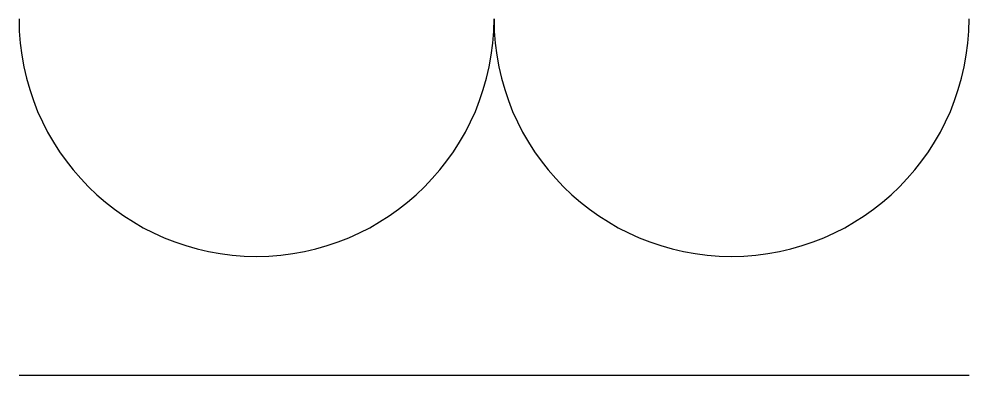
# Model space of a CAD drawing. Header units: millimetres. Extents: x -4 to 4, y 0 to 3.
import ezdxf

# ---------------------------------------------------------------- set-up
doc = ezdxf.new("R2010")
doc.units = ezdxf.units.MM
doc.layers.add('SYMBOLE', color=3, linetype='Continuous')

msp = doc.modelspace()

# ---------------------------------------------------------------- linework, layer by layer
at = {"layer": 'SYMBOLE'}
msp.add_line((-4, 0), (4, 0), dxfattribs=at)
for centre in [(-2, 3), (2, 3)]:
    msp.add_arc(centre, 2, 180, 0, dxfattribs=at)

doc.saveas('drawing.dxf')
